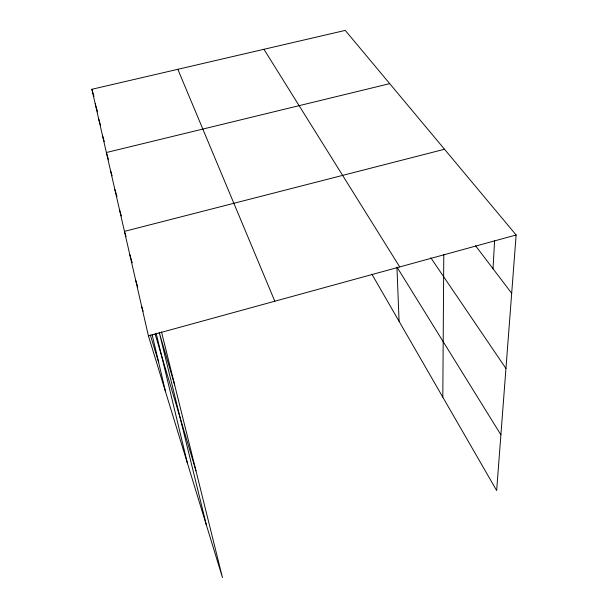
<?xml version="1.0" encoding="UTF-8"?>
<svg xmlns="http://www.w3.org/2000/svg" width="608" height="608" viewBox="0 0 608 608"><rect width="100%" height="100%" fill="white"/><g stroke="black" fill="none" stroke-linecap="round" stroke-linejoin="round"><path stroke-width="0.91" d="M442.806 397.161L443.787 254.623M493.027 268.736L494.608 240.426M161.508 331.922L222.467 577.6L148.428 335.912L91.876 89.285L345.245 30.4L516.124 234.977L496.652 490.55L371.898 274.185M148.428 335.912L516.124 234.977M444.516 149.249L124.458 231.367L126.061 236.74M389.713 83.638L106.377 152.524L108.52 159.813M475.631 245.837L511.678 293.292M430.806 257.8L505.947 368.486M263.948 49.294L399.722 266.927M500.901 434.819L396.94 267.049L399.084 321.32M177.832 69.304L274.816 301.218M141.732 306.706L143.116 311.25M150.298 334.864L158.582 362.117M135.538 279.703L137.72 286.9M155.07 333.868L195.989 470.881M129.8 254.653L132.248 262.808M119.48 209.654L121.349 215.954M114.828 189.362L116.964 196.597M174.671 384.986L159.19 332.287L206.522 525.532M110.466 170.354L112.077 175.803M98.701 119.016L100.54 125.324M102.418 135.257L104.264 141.542M91.876 89.285L93.989 96.543M95.19 103.725L97.561 111.857M156.15 333.207L187.393 463.098M152.129 334.628L165.528 391.719"/></g></svg>
